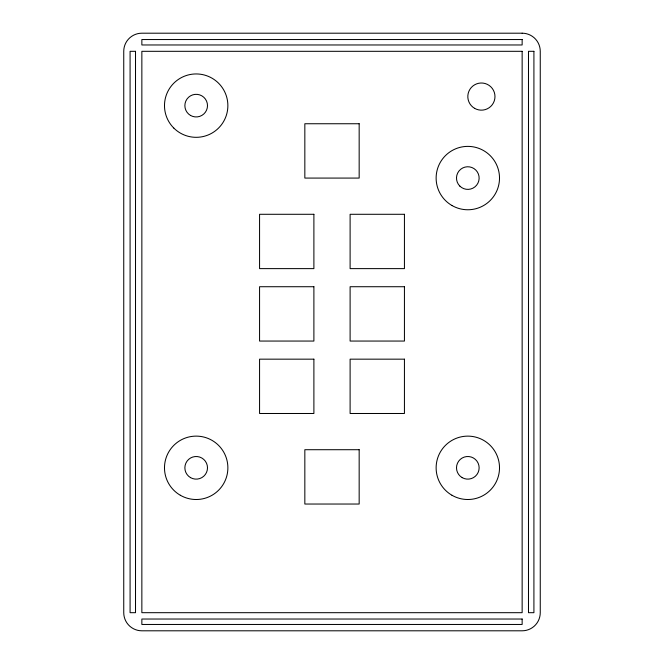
<?xml version="1.0" encoding="UTF-8"?>
<svg xmlns="http://www.w3.org/2000/svg" width="664" height="664" viewBox="0 0 664 664"><rect width="100%" height="100%" fill="white"/><g stroke="black" fill="none" stroke-linecap="round" stroke-linejoin="round"><path stroke-width="1" d="M522.145 33.2L141.855 33.2A18.111 18.111 0 0 0 123.745 51.311L123.745 612.689A18.111 18.111 0 0 0 141.855 630.8L522.145 630.8A18.111 18.111 0 0 0 540.255 612.689L540.255 51.311A18.111 18.111 0 0 0 522.145 33.2M522.145 39.541L141.855 39.541L141.855 44.969L522.145 44.969L522.145 39.541M135.514 51.311L130.086 51.311L130.086 612.689L135.514 612.689L135.514 51.311M522.145 51.311L141.855 51.311L141.855 612.689L522.145 612.689L522.145 51.311M533.914 51.311L528.486 51.311L528.486 612.689L533.914 612.689L533.914 51.311M359.166 123.745L304.834 123.745L304.834 178.077L359.166 178.077L359.166 123.745M313.889 214.289L259.566 214.289L259.566 268.621L313.889 268.621L313.889 214.289M404.434 214.289L350.111 214.289L350.111 268.621L404.434 268.621L404.434 214.289M313.889 286.724L259.566 286.724L259.566 341.055L313.889 341.055L313.889 286.724M404.434 286.724L350.111 286.724L350.111 341.055L404.434 341.055L404.434 286.724M313.889 359.166L259.566 359.166L259.566 413.489L313.889 413.489L313.889 359.166M404.434 359.166L350.111 359.166L350.111 413.489L404.434 413.489L404.434 359.166M359.166 449.711L304.834 449.711L304.834 504.034L359.166 504.034L359.166 449.711M522.145 619.031L141.855 619.031L141.855 624.459L522.145 624.459L522.145 619.031M474.611 108.34A13.579 13.579 0 0 0 494.979 96.579A13.579 13.579 0 0 0 474.611 84.818A13.579 13.579 0 0 0 474.611 108.34M180.334 495.261A31.689 31.689 0 0 0 227.876 467.821A31.689 31.689 0 0 0 180.334 440.373A31.689 31.689 0 0 0 180.334 495.261M173.777 128.044A31.689 31.689 0 0 0 226.789 113.835A31.689 31.689 0 0 0 187.978 75.024A31.689 31.689 0 0 0 173.777 128.044M451.976 495.261A31.689 31.689 0 0 0 499.511 467.821A31.689 31.689 0 0 0 451.976 440.373A31.689 31.689 0 0 0 451.976 495.261M451.976 205.516A31.689 31.689 0 0 0 499.511 178.077A31.689 31.689 0 0 0 451.976 150.628A31.689 31.689 0 0 0 451.976 205.516M190.526 477.624A11.321 11.321 0 0 0 207.5 467.821A11.321 11.321 0 0 0 190.526 458.019A11.321 11.321 0 0 0 190.526 477.624M462.161 477.624A11.321 11.321 0 0 0 479.134 467.821A11.321 11.321 0 0 0 462.161 458.019A11.321 11.321 0 0 0 462.161 477.624M190.526 115.436A11.321 11.321 0 0 0 207.5 105.634A11.321 11.321 0 0 0 190.526 95.832A11.321 11.321 0 0 0 190.526 115.436M459.812 186.078A11.321 11.321 0 0 0 478.752 180.998A11.321 11.321 0 0 0 464.891 167.137A11.321 11.321 0 0 0 459.812 186.078"/></g></svg>
